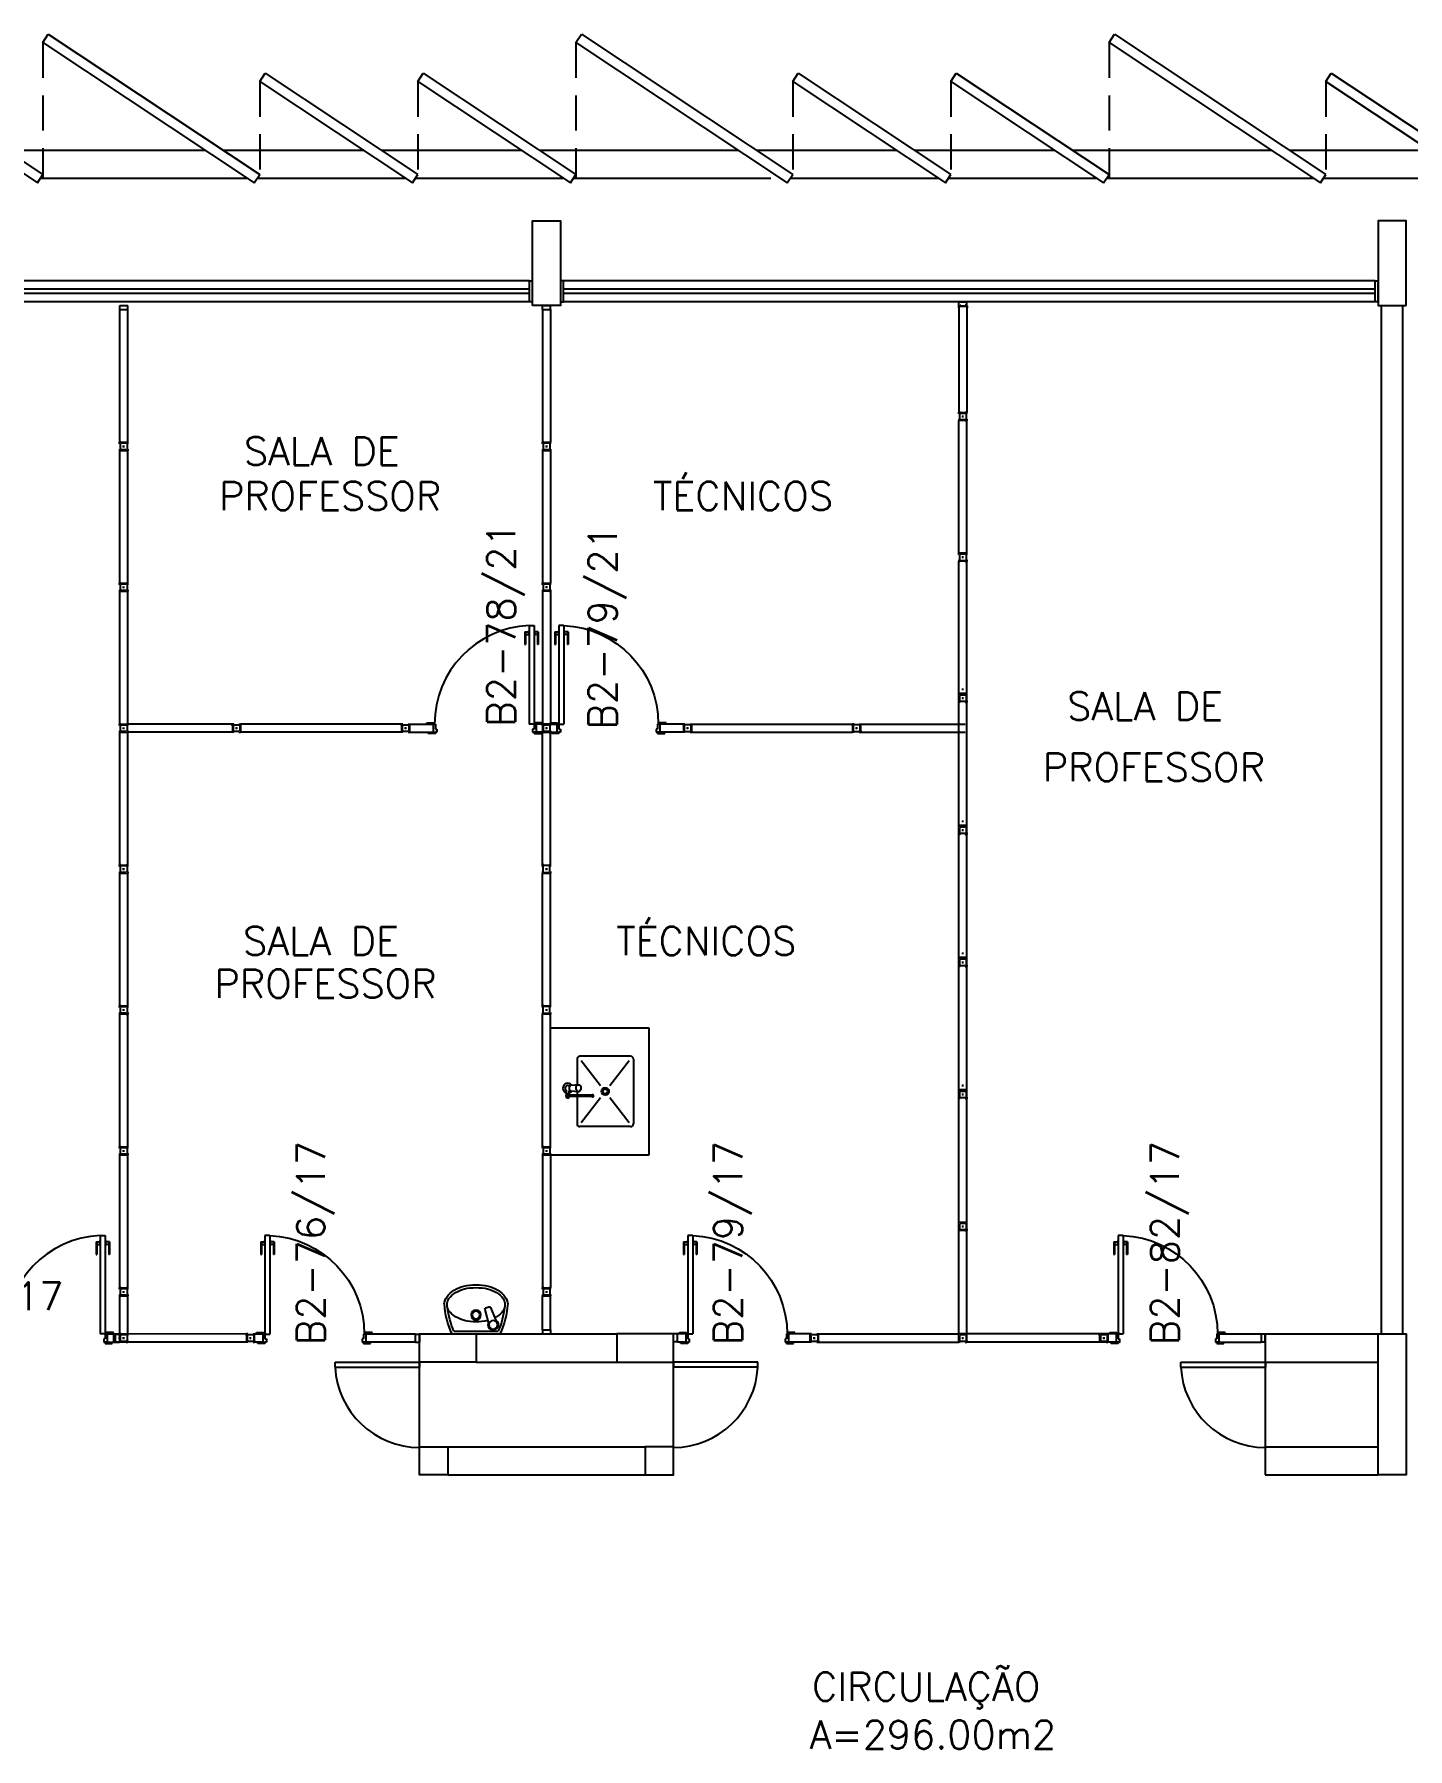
# Model space of a CAD drawing. Header units: millimetres. Extents: x 2090 to 2270, y 1357 to 1514.
# Drawn here: x 2166.9 to 2176.65, y 1429.95 to 1442.12 of the extents above; entities that cross this region are included whole.
import ezdxf

# ---------------------------------------------------------------- set-up
doc = ezdxf.new("R2010")
doc.units = ezdxf.units.MM
doc.linetypes.add('HIDDEN', pattern=[0.375, 0.25, -0.125])
for name, color, linetype in [('ALV', 2, 'Continuous'), ('DIV', 2, 'Continuous'), ('DIV2', 2, 'Continuous'), ('ENDEREÇO', 2, 'Continuous'), ('ESTR', 3, 'Continuous'), ('JANELA', 1, 'Continuous'), ('MACANETA', 2, 'Continuous'), ('PEÇAS', 1, 'Continuous'), ('PISO', 1, 'Continuous'), ('PORTA', 2, 'Continuous'), ('PROJ', 1, 'HIDDEN'), ('TEXTO', 2, 'Continuous')]:
    doc.layers.add(name, color=color, linetype=linetype)
doc.styles.add('UNB1-100', font='simplex.shx', dxfattribs={"height": 0.2})

# ---------------------------------------------------------------- blocks, each defined once
blk = doc.blocks.new('IMTT')
for p, q in [((-0.005, 0), (0.005, 0)), ((0.029, 0.029), (0, 0.029)), ((0, -0.028), (0, 0.029)), ((0.029, -0.028), (0, -0.028))]:
    blk.add_line(p, q)
blk = doc.blocks.new('MTT')
for p, q in [((-0.029, 0.018), (-0.029, 0.029)), ((-0.019, 0.029), (-0.029, 0.029)), ((-0.024, 0.018), (-0.029, 0.018)), ((-0.024, 0.018), (-0.024, -0.019)), ((-0.019, 0.024), (-0.019, 0.029)), ((-0.019, 0.024), (0.018, 0.024)), ((-0.005, 0), (0.005, 0)), ((0, -0.005), (0, 0.005)), ((0.018, 0.024), (0.018, 0.029)), ((0.018, 0.029), (0.029, 0.029)), ((0.024, 0.018), (0.029, 0.018)), ((0.024, 0.018), (0.024, -0.019)), ((0.029, 0.018), (0.029, 0.029)), ((-0.029, -0.019), (-0.024, -0.019)), ((-0.029, -0.019), (-0.029, -0.029)), ((-0.019, -0.029), (-0.029, -0.029)), ((0.018, -0.024), (-0.019, -0.024)), ((-0.019, -0.024), (-0.019, -0.029)), ((0.018, -0.024), (0.018, -0.029)), ((0.018, -0.029), (0.029, -0.029)), ((0.029, -0.019), (0.024, -0.019)), ((0.029, -0.019), (0.029, -0.029))]:
    blk.add_line(p, q)
blk = doc.blocks.new('DIV10')
for p, q in [((-0.0051, 0), (0.0051, 0)), ((0, -0.0051), (0, 0.0051)), ((0.0285, 0.0285), (0.9715, 0.0285)), ((0.0285, -0.0285), (0.0285, 0.0285)), ((0.9715, -0.0285), (0.9715, 0.0285)), ((0.9949, 0), (1.0051, 0)), ((1, -0.0051), (1, 0.0051)), ((0.0285, -0.0285), (0.9715, -0.0285))]:
    blk.add_line(p, q)
blk = doc.blocks.new('DIV12')
for p, q in [((-0.0051, 0), (0.0051, 0)), ((0, -0.0051), (0, 0.0051)), ((0.0285, 0.0285), (1.1715, 0.0285)), ((0.0285, -0.0285), (0.0285, 0.0285)), ((1.1715, -0.0285), (1.1715, 0.0285)), ((1.1949, 0), (1.2051, 0)), ((1.2, -0.0051), (1.2, 0.0051)), ((0.0285, -0.0285), (1.1715, -0.0285))]:
    blk.add_line(p, q)
blk = doc.blocks.new('DOOR70')
at = {"layer": 'MACANETA', "color": 1}
for p, q in [((-0.015, -0.565), (-0.01, -0.565)), ((-0.015, -0.655), (-0.015, -0.565)), ((-0.01, -0.655), (-0.01, -0.565)), ((0.08, -0.565), (0.075, -0.565)), ((0.075, -0.655), (0.075, -0.565)), ((0.08, -0.655), (0.08, -0.565)), ((-0.015, -0.655), (0.012, -0.655)), ((-0.01, -0.635), (0.012, -0.635)), ((0.012, -0.663), (0.012, -0.628)), ((0.012, -0.628), (0.015, -0.628)), ((0.012, -0.663), (0.015, -0.663)), ((0.053, -0.628), (0.05, -0.628)), ((0.053, -0.663), (0.05, -0.663)), ((0.053, -0.663), (0.053, -0.628)), ((0.075, -0.635), (0.053, -0.635)), ((0.08, -0.655), (0.053, -0.655))]:
    blk.add_line(p, q, dxfattribs=at)
at = {"layer": 'PORTA'}
for p, q in [((0.015, -0.7), (0.015, 0)), ((0.015, 0), (0.05, 0)), ((0.05, -0.7), (0.05, 0)), ((0.05, -0.7), (0.015, -0.7))]:
    blk.add_line(p, q, dxfattribs=at)
at = {"layer": 'PORTA', "color": 1}
blk.add_arc((0.02, 0), 0.7, 272.4563, 0, dxfattribs=at)
blk = doc.blocks.new('LAVAT-P')
for p, q in [((-0.17, 0), (0.17, 0)), ((-0.157, -0.02), (0.157, -0.02)), ((0.063, -0.173), (0.094, -0.055)), ((0.102, -0.187), (0.151, -0.074)), ((0.069, -0.185), (0.09, -0.192))]:
    blk.add_line(p, q)
for points in [[(0.083, -0.096, 0.121735), (-0.082, -0.096, 0.073747), (-0.145, -0.122, 0.106861), (-0.192, -0.165, 0.153587), (-0.205, -0.208, 0.153587)], [(-0.205, -0.208, 0.153587), (-0.192, -0.251, 0.106861), (-0.145, -0.294, 0.073747), (-0.082, -0.32, 0.060305), (0, -0.329, 0.060305), (0.082, -0.32, 0.073747), (0.145, -0.294, 0.106861), (0.192, -0.251, 0.153587), (0.205, -0.208, 0.153587), (0.192, -0.165, 0.106861), (0.145, -0.122, 0.014792), (0.133, -0.115, 0.039243)], [(-0.225, -0.214, 0.136108), (-0.208, -0.262, 0.106861), (-0.155, -0.311, 0.073747), (-0.087, -0.339, 0.060305), (0, -0.349, 0.060305), (0.087, -0.339, 0.073747), (0.155, -0.311, 0.106861), (0.208, -0.262, 0.136108), (0.225, -0.214, 0.062982)]]:
    blk.add_lwpolyline(points, format="xyb")
for centre, radius in [((0, -0.135), 0.0347), ((0, -0.135), 0.0265), ((0.122, -0.065), 0.03)]:
    blk.add_circle(centre, radius)
for centre, radius, start, end in [((0.376, -0.254), 0.602, 155.0201, 176.1902), ((-0.376, -0.254), 0.602, 3.8098, 24.9799), ((0.376, -0.254), 0.582, 156.2686, 173.4578), ((0.122, -0.065), 0.0361, 302.4689, 199.2518), ((-0.376, -0.254), 0.582, 6.5422, 23.7314), ((0.073, -0.176), 0.01, 165.2139, 250.8603), ((0.093, -0.183), 0.01, 250.8603, 336.5068)]:
    blk.add_arc(centre, radius, start, end)
blk = doc.blocks.new('INOXA1-P')
for p, q in [((0.22, 0.25), (0.14, 0.25)), ((0.5, 0.25), (0.22, 0.25)), ((0.12, 0.23), (0.12, 0.047)), ((0.15, 0.22), (0.287, 0.043)), ((0.353, 0.043), (0.49, 0.22)), ((0.52, 0.23), (0.52, -0.23)), ((0.043, 0.008), (0.043, -0.022)), ((0.062, 0.04), (0.071, 0.04)), ((0.131, 0.048), (0.076, 0.043)), ((0.131, -0.002), (0.076, 0.003)), ((0.22, -0.027), (0.054, -0.027)), ((0.22, -0.037), (0.054, -0.037)), ((0.063, -0.003), (0.063, -0.021)), ((0.12, -0.001), (0.12, -0.027)), ((0.12, -0.037), (0.12, -0.23)), ((0.15, -0.22), (0.287, -0.043)), ((0.231, -0.027), (0.22, -0.027)), ((0.231, -0.037), (0.22, -0.037)), ((0.353, -0.043), (0.49, -0.22)), ((0.22, -0.25), (0.14, -0.25)), ((0.5, -0.25), (0.22, -0.25))]:
    blk.add_line(p, q)
blk.add_lwpolyline([(0.076, 0.003), (0.072, 0.004), (0.069, 0.009), (0.067, 0.015), (0.066, 0.023), (0.067, 0.031), (0.069, 0.037), (0.072, 0.042), (0.076, 0.043)])
blk.add_lwpolyline([(0.131, 0.048), (0.137, 0.046), (0.143, 0.041), (0.147, 0.033), (0.148, 0.023), (0.147, 0.013), (0.143, 0.006), (0.137, 0), (0.131, -0.002), (0.125, 0), (0.119, 0.006), (0.115, 0.013), (0.114, 0.023), (0.115, 0.033), (0.119, 0.041), (0.125, 0.046)], close=True)
for radius in [0.0266, 0.0163]:
    blk.add_circle((0.32, 0), radius)
for centre, radius, start, end in [((0.14, 0.23), 0.02, 90, 180), ((0.5, 0.23), 0.02, 360, 90), ((0.054, 0.023), 0.0349, 36.1705, 252.2568), ((0.054, 0.023), 0.0189, 62.7367, 235.7375), ((0.073, -0.003), 0.01, 102.8285, 180), ((0.054, 0.023), 0.0349, 285.5373, 323.9987), ((0.054, -0.032), 0.0145, 20.161, 339.839), ((0.054, -0.032), 0.005, 90.0037, 269.9963), ((0.231, -0.032), 0.00738, 222.6559, 137.3441), ((0.231, -0.032), 0.005, 269.9935, 90.0065), ((0.14, -0.23), 0.02, 180, 270), ((0.5, -0.23), 0.02, 270, 360)]:
    blk.add_arc(centre, radius, start, end)

msp = doc.modelspace()

# ---------------------------------------------------------------- linework, layer by layer
at = {"layer": 'ALV'}
for p, q in [((2166.96524, 1442.06425), (2167.00395, 1442.12258)), ((2166.96524, 1442.06425), (2168.46505, 1441.06897)), ((2167.00395, 1442.12258), (2168.50375, 1441.12729)), ((2170.74724, 1442.06425), (2170.78595, 1442.12258)), ((2170.74724, 1442.06425), (2172.24705, 1441.06897)), ((2170.78595, 1442.12258), (2172.28575, 1441.12729)), ((2174.52924, 1442.06425), (2174.56795, 1442.12258)), ((2174.52924, 1442.06425), (2176.02905, 1441.06897)), ((2174.56795, 1442.12258), (2176.06775, 1441.12729)), ((2165.84335, 1441.78778), (2166.92654, 1441.06897)), ((2165.88205, 1441.84611), (2166.96524, 1441.12729)), ((2168.50375, 1441.78778), (2168.54246, 1441.84611)), ((2168.50375, 1441.78778), (2169.58694, 1441.06897)), ((2168.54246, 1441.84611), (2169.62565, 1441.12729)), ((2169.62565, 1441.78778), (2169.66435, 1441.84611)), ((2169.62565, 1441.78778), (2170.70884, 1441.06897)), ((2169.66435, 1441.84611), (2170.74754, 1441.12729)), ((2172.28545, 1441.78778), (2172.32416, 1441.84611)), ((2172.28545, 1441.78778), (2173.36864, 1441.06897)), ((2172.32416, 1441.84611), (2173.40735, 1441.12729)), ((2173.40735, 1441.78778), (2173.44605, 1441.84611)), ((2173.40735, 1441.78778), (2174.49054, 1441.06897)), ((2173.44605, 1441.84611), (2174.52924, 1441.12729)), ((2176.06775, 1441.78778), (2176.10646, 1441.84611)), ((2176.06775, 1441.78778), (2177.15094, 1441.06897)), ((2176.10646, 1441.84611), (2177.18965, 1441.12729)), ((2166.92654, 1441.06897), (2166.96524, 1441.12729)), ((2168.46505, 1441.06897), (2168.50375, 1441.12729)), ((2169.58694, 1441.06897), (2169.62565, 1441.12729)), ((2170.70884, 1441.06897), (2170.74754, 1441.12729)), ((2172.24705, 1441.06897), (2172.28575, 1441.12729)), ((2173.36864, 1441.06897), (2173.40735, 1441.12729)), ((2174.49054, 1441.06897), (2174.52924, 1441.12729)), ((2176.02905, 1441.06897), (2176.06775, 1441.12729)), ((2176.46335, 1432.89813), (2176.46335, 1440.19813)), ((2176.61335, 1432.89813), (2176.61335, 1440.19813)), ((2170.03835, 1432.89813), (2171.03835, 1432.89813)), ((2175.638, 1432.89813), (2175.638, 1431.89813)), ((2175.638, 1432.89813), (2176.43835, 1432.89813)), ((2170.03835, 1432.69813), (2171.03835, 1432.69813)), ((2175.638, 1432.69813), (2176.43835, 1432.69813)), ((2169.83835, 1432.09813), (2171.23835, 1432.09813)), ((2175.638, 1432.09813), (2176.43835, 1432.09813)), ((2169.83835, 1431.89813), (2171.23835, 1431.89813)), ((2175.638, 1431.89813), (2176.43835, 1431.89813))]:
    msp.add_line(p, q, dxfattribs=at)
at = {"layer": 'DIV'}
for p, q in [((2175.6095, 1432.89813), (2175.6095, 1432.84113)), ((2175.6431, 1432.86963), (2175.6329, 1432.86963)), ((2175.638, 1432.87473), (2175.638, 1432.86453))]:
    msp.add_line(p, q, dxfattribs=at)
at = {"layer": 'DIV2'}
for p, q in [((2173.46135, 1440.19463), (2173.46135, 1440.18025)), ((2173.46135, 1440.19463), (2173.47335, 1440.19463)), ((2173.46335, 1440.19263), (2173.46335, 1439.43913)), ((2173.46335, 1440.19263), (2173.52035, 1440.19263)), ((2173.47335, 1440.19963), (2173.47335, 1440.19463)), ((2173.47535, 1440.19963), (2173.47335, 1440.19963)), ((2173.47535, 1440.19963), (2173.47535, 1440.19463)), ((2173.47535, 1440.19463), (2173.50835, 1440.19463)), ((2173.50835, 1440.19963), (2173.50835, 1440.19463)), ((2173.51035, 1440.19963), (2173.50835, 1440.19963)), ((2173.51035, 1440.19963), (2173.51035, 1440.19463)), ((2173.51035, 1440.19463), (2173.52235, 1440.19463)), ((2173.52035, 1440.19263), (2173.52035, 1439.43913)), ((2173.52235, 1440.19463), (2173.52235, 1440.18025)), ((2173.46335, 1440.18025), (2173.46135, 1440.18025)), ((2173.52235, 1440.18025), (2173.52035, 1440.18025)), ((2173.46335, 1439.43913), (2173.52035, 1439.43913)), ((2170.50985, 1438.16963), (2170.50985, 1437.22663)), ((2170.56685, 1438.16963), (2170.56685, 1437.22663)), ((2168.30985, 1437.22663), (2167.56685, 1437.22663)), ((2168.30985, 1437.16963), (2167.56685, 1437.16963)), ((2168.30985, 1437.22663), (2168.30985, 1437.16963)), ((2168.34345, 1437.19813), (2168.33325, 1437.19813)), ((2168.33835, 1437.20323), (2168.33835, 1437.19303)), ((2169.56685, 1437.22663), (2169.56685, 1437.16963)), ((2169.56685, 1437.22663), (2169.73485, 1437.22663)), ((2169.56685, 1437.16963), (2169.73485, 1437.16963)), ((2169.68985, 1437.23663), (2169.73985, 1437.23663)), ((2169.68985, 1437.22663), (2169.68985, 1437.23663)), ((2169.69985, 1437.15963), (2169.69985, 1437.16963)), ((2169.74985, 1437.15963), (2169.69985, 1437.15963)), ((2169.73485, 1437.22663), (2169.73985, 1437.22663)), ((2169.73485, 1437.22663), (2169.73485, 1437.16963)), ((2169.73485, 1437.16963), (2169.74985, 1437.16963)), ((2169.73985, 1437.23663), (2169.73985, 1437.22663)), ((2169.73985, 1437.22663), (2169.74985, 1437.22663)), ((2169.74985, 1437.22663), (2169.74985, 1437.19163)), ((2169.74985, 1437.19163), (2169.75985, 1437.19163)), ((2169.74985, 1437.16963), (2169.74985, 1437.15963)), ((2169.75985, 1437.16963), (2169.74985, 1437.16963)), ((2169.75985, 1437.19163), (2169.75985, 1437.16963)), ((2170.43985, 1437.19163), (2170.43985, 1437.16963)), ((2170.44985, 1437.19163), (2170.43985, 1437.19163)), ((2170.43985, 1437.16963), (2170.44985, 1437.16963)), ((2170.44985, 1437.22663), (2170.44985, 1437.19163)), ((2170.45985, 1437.22663), (2170.44985, 1437.22663)), ((2170.46485, 1437.16963), (2170.44985, 1437.16963)), ((2170.44985, 1437.16963), (2170.44985, 1437.15963)), ((2170.44985, 1437.15963), (2170.49985, 1437.15963)), ((2170.45985, 1437.23663), (2170.45985, 1437.22663)), ((2170.50985, 1437.23663), (2170.45985, 1437.23663)), ((2170.46485, 1437.22663), (2170.45985, 1437.22663)), ((2170.46485, 1437.22663), (2170.46485, 1437.16963)), ((2170.50985, 1437.22663), (2170.46485, 1437.22663)), ((2170.50985, 1437.16963), (2170.46485, 1437.16963)), ((2170.49985, 1437.15963), (2170.49985, 1437.16963)), ((2170.50985, 1437.22663), (2170.50985, 1437.23663)), ((2170.50985, 1437.22663), (2170.50985, 1437.16963)), ((2170.56685, 1437.22663), (2170.50985, 1437.22663)), ((2170.54345, 1437.19813), (2170.53325, 1437.19813)), ((2170.54345, 1437.19813), (2170.53325, 1437.19813)), ((2170.53835, 1437.20323), (2170.53835, 1437.19303)), ((2170.53835, 1437.20323), (2170.53835, 1437.19303)), ((2170.56685, 1437.23663), (2170.61685, 1437.23663)), ((2170.56685, 1437.22663), (2170.61185, 1437.22663)), ((2170.56685, 1437.16963), (2170.61185, 1437.16963)), ((2170.57685, 1437.15963), (2170.57685, 1437.16963)), ((2170.62685, 1437.15963), (2170.57685, 1437.15963)), ((2170.61185, 1437.22663), (2170.61685, 1437.22663)), ((2170.61185, 1437.22663), (2170.61185, 1437.16963)), ((2170.61185, 1437.16963), (2170.62685, 1437.16963)), ((2170.61685, 1437.23663), (2170.61685, 1437.22663)), ((2170.61685, 1437.22663), (2170.62685, 1437.22663)), ((2170.62685, 1437.22663), (2170.62685, 1437.19163)), ((2170.62685, 1437.19163), (2170.63685, 1437.19163)), ((2170.62685, 1437.16963), (2170.62685, 1437.15963)), ((2170.63685, 1437.16963), (2170.62685, 1437.16963)), ((2170.63685, 1437.19163), (2170.63685, 1437.16963)), ((2171.31685, 1437.19163), (2171.31685, 1437.16963)), ((2171.32685, 1437.19163), (2171.31685, 1437.19163)), ((2171.31685, 1437.16963), (2171.32685, 1437.16963)), ((2171.32685, 1437.22663), (2171.32685, 1437.19163)), ((2171.33685, 1437.22663), (2171.32685, 1437.22663)), ((2171.34185, 1437.16963), (2171.32685, 1437.16963)), ((2171.32685, 1437.16963), (2171.32685, 1437.15963)), ((2171.32685, 1437.15963), (2171.37685, 1437.15963)), ((2171.33685, 1437.23663), (2171.33685, 1437.22663)), ((2171.38685, 1437.23663), (2171.33685, 1437.23663)), ((2171.34185, 1437.22663), (2171.33685, 1437.22663)), ((2171.34185, 1437.22663), (2171.34185, 1437.16963)), ((2171.50985, 1437.22663), (2171.34185, 1437.22663)), ((2171.50985, 1437.16963), (2171.34185, 1437.16963)), ((2171.37685, 1437.15963), (2171.37685, 1437.16963)), ((2171.38685, 1437.22663), (2171.38685, 1437.23663)), ((2171.50985, 1437.22663), (2171.50985, 1437.16963)), ((2172.73325, 1437.19813), (2172.74345, 1437.19813)), ((2172.73835, 1437.20323), (2172.73835, 1437.19303)), ((2172.76685, 1437.22663), (2173.50985, 1437.22663)), ((2172.76685, 1437.22663), (2172.76685, 1437.16963)), ((2172.76685, 1437.16963), (2173.50985, 1437.16963)), ((2173.46335, 1432.89813), (2173.46335, 1433.69463)), ((2173.52035, 1433.63213), (2173.46335, 1433.63213)), ((2173.52035, 1432.89813), (2173.52035, 1433.69463)), ((2167.50985, 1433.16963), (2167.50985, 1432.89813)), ((2167.50985, 1433.16963), (2167.56685, 1433.16963)), ((2167.53325, 1433.19813), (2167.54345, 1433.19813)), ((2167.53835, 1433.20323), (2167.53835, 1433.19303)), ((2167.56685, 1433.16963), (2167.56685, 1432.89813)), ((2170.50985, 1433.16963), (2170.56685, 1433.16963)), ((2170.50985, 1432.92663), (2170.50985, 1433.16963)), ((2170.53325, 1433.19813), (2170.54345, 1433.19813)), ((2170.53835, 1433.19303), (2170.53835, 1433.20323)), ((2170.56685, 1432.92663), (2170.56685, 1433.16963)), ((2167.41735, 1432.89813), (2167.40735, 1432.89813)), ((2167.40735, 1432.89813), (2167.40735, 1432.86313)), ((2167.46735, 1432.90813), (2167.41735, 1432.90813)), ((2167.41735, 1432.90813), (2167.41735, 1432.89813)), ((2167.42235, 1432.89813), (2167.41735, 1432.89813)), ((2167.42235, 1432.89813), (2167.48135, 1432.89813)), ((2167.42235, 1432.89813), (2167.42235, 1432.84113)), ((2168.40985, 1432.89797), (2167.46685, 1432.89813)), ((2167.46685, 1432.89813), (2167.46685, 1432.84113)), ((2167.46735, 1432.89813), (2167.46735, 1432.90813)), ((2167.48135, 1432.84113), (2167.48135, 1432.89813)), ((2167.50985, 1432.89813), (2167.56685, 1432.89813)), ((2168.40985, 1432.89797), (2168.40985, 1432.84113)), ((2168.52585, 1432.89797), (2168.46685, 1432.89797)), ((2168.46685, 1432.84097), (2168.46685, 1432.89797)), ((2168.48085, 1432.89797), (2168.48085, 1432.90797)), ((2168.48085, 1432.90797), (2168.53085, 1432.90797)), ((2168.52585, 1432.89797), (2168.52585, 1432.84097)), ((2168.52585, 1432.89797), (2168.53085, 1432.89797)), ((2168.53085, 1432.90797), (2168.53085, 1432.89797)), ((2168.53085, 1432.89797), (2168.54085, 1432.89797)), ((2168.54085, 1432.89797), (2168.54085, 1432.86297)), ((2169.25085, 1432.89797), (2169.24085, 1432.89797)), ((2169.24085, 1432.89797), (2169.24085, 1432.86297)), ((2169.30085, 1432.90797), (2169.25085, 1432.90797)), ((2169.25085, 1432.90797), (2169.25085, 1432.89797)), ((2169.25585, 1432.89797), (2169.25085, 1432.89797)), ((2169.60985, 1432.89797), (2169.25585, 1432.89797)), ((2169.25585, 1432.89797), (2169.25585, 1432.84097)), ((2169.30085, 1432.89797), (2169.30085, 1432.90797)), ((2169.60985, 1432.84097), (2169.60985, 1432.89797)), ((2170.50985, 1432.92663), (2170.56685, 1432.92663)), ((2170.53325, 1432.89813), (2170.54345, 1432.89813)), ((2170.53835, 1432.89303), (2170.53835, 1432.90323)), ((2171.46685, 1432.84113), (2171.46685, 1432.89813)), ((2171.52585, 1432.89813), (2171.46685, 1432.89813)), ((2171.48085, 1432.90813), (2171.53085, 1432.90813)), ((2171.48085, 1432.89813), (2171.48085, 1432.90813)), ((2171.52585, 1432.89813), (2171.53085, 1432.89813)), ((2171.52585, 1432.89813), (2171.52585, 1432.84113)), ((2171.53085, 1432.90813), (2171.53085, 1432.89813)), ((2171.53085, 1432.89813), (2171.54085, 1432.89813)), ((2171.54085, 1432.89813), (2171.54085, 1432.86313)), ((2172.24085, 1432.89813), (2172.24085, 1432.86313)), ((2172.25085, 1432.89813), (2172.24085, 1432.89813)), ((2172.25085, 1432.90813), (2172.25085, 1432.89813)), ((2172.30085, 1432.90813), (2172.25085, 1432.90813)), ((2172.25585, 1432.89813), (2172.25085, 1432.89813)), ((2172.40985, 1432.89813), (2172.25585, 1432.89813)), ((2172.25585, 1432.89813), (2172.25585, 1432.84113)), ((2172.30085, 1432.89813), (2172.30085, 1432.90813)), ((2172.40985, 1432.84113), (2172.40985, 1432.89813)), ((2172.46185, 1432.88813), (2172.46685, 1432.88813)), ((2172.46185, 1432.88813), (2172.46185, 1432.88613)), ((2172.46685, 1432.90013), (2172.48123, 1432.90013)), ((2172.46685, 1432.88813), (2172.46685, 1432.90013)), ((2172.46885, 1432.89813), (2173.46335, 1432.89813)), ((2172.46885, 1432.84113), (2172.46885, 1432.89813)), ((2172.48123, 1432.90013), (2172.48123, 1432.89813)), ((2173.46335, 1432.84113), (2173.46335, 1432.89813)), ((2173.52035, 1432.89813), (2173.46335, 1432.89813)), ((2174.6095, 1432.89813), (2173.52035, 1432.89813)), ((2173.52035, 1432.84113), (2173.52035, 1432.89813)), ((2174.46335, 1432.84113), (2174.46335, 1432.89813)), ((2174.52035, 1432.89813), (2174.52035, 1432.84113)), ((2174.57935, 1432.89813), (2174.52035, 1432.89813)), ((2174.53435, 1432.90813), (2174.58435, 1432.90813)), ((2174.53435, 1432.89813), (2174.53435, 1432.90813)), ((2174.57935, 1432.89813), (2174.58435, 1432.89813)), ((2174.57935, 1432.89813), (2174.57935, 1432.84113)), ((2174.58435, 1432.90813), (2174.58435, 1432.89813)), ((2174.58435, 1432.89813), (2174.59435, 1432.89813)), ((2174.59435, 1432.89813), (2174.59435, 1432.86313)), ((2175.29435, 1432.89813), (2175.29435, 1432.86313)), ((2175.30435, 1432.89813), (2175.29435, 1432.89813)), ((2175.30435, 1432.90813), (2175.30435, 1432.89813)), ((2175.35435, 1432.90813), (2175.30435, 1432.90813)), ((2175.30935, 1432.89813), (2175.30435, 1432.89813)), ((2175.30935, 1432.89813), (2175.30935, 1432.84113)), ((2175.30935, 1432.89813), (2175.6095, 1432.89813)), ((2175.35435, 1432.89813), (2175.35435, 1432.90813)), ((2167.40735, 1432.86313), (2167.39735, 1432.86313)), ((2167.39735, 1432.86313), (2167.39735, 1432.84113)), ((2167.39735, 1432.84113), (2167.40735, 1432.84113)), ((2167.40735, 1432.84113), (2167.40735, 1432.83113)), ((2167.42235, 1432.84113), (2167.40735, 1432.84113)), ((2167.40735, 1432.83113), (2167.45735, 1432.83113)), ((2167.42235, 1432.84113), (2167.48135, 1432.84113)), ((2167.45735, 1432.83113), (2167.45735, 1432.84113)), ((2168.40985, 1432.84113), (2167.46685, 1432.84113)), ((2167.50475, 1432.86963), (2167.51495, 1432.86963)), ((2167.50985, 1432.86453), (2167.50985, 1432.87473)), ((2167.53325, 1432.86963), (2167.54345, 1432.86963)), ((2167.53835, 1432.87473), (2167.53835, 1432.86453)), ((2168.44345, 1432.86947), (2168.43325, 1432.86947)), ((2168.43835, 1432.86437), (2168.43835, 1432.87457)), ((2168.52585, 1432.84097), (2168.46685, 1432.84097)), ((2168.49085, 1432.83097), (2168.49085, 1432.84097)), ((2168.54085, 1432.83097), (2168.49085, 1432.83097)), ((2168.52585, 1432.84097), (2168.54085, 1432.84097)), ((2168.54085, 1432.86297), (2168.55085, 1432.86297)), ((2168.55085, 1432.84097), (2168.54085, 1432.84097)), ((2168.54085, 1432.84097), (2168.54085, 1432.83097)), ((2168.55085, 1432.86297), (2168.55085, 1432.84097)), ((2169.24085, 1432.86297), (2169.23085, 1432.86297)), ((2169.23085, 1432.86297), (2169.23085, 1432.84097)), ((2169.23085, 1432.84097), (2169.24085, 1432.84097)), ((2169.24085, 1432.84097), (2169.24085, 1432.83097)), ((2169.25585, 1432.84097), (2169.24085, 1432.84097)), ((2169.24085, 1432.83097), (2169.29085, 1432.83097)), ((2169.60985, 1432.84097), (2169.25585, 1432.84097)), ((2169.29085, 1432.83097), (2169.29085, 1432.84097)), ((2169.64345, 1432.86947), (2169.63325, 1432.86947)), ((2169.63835, 1432.86437), (2169.63835, 1432.87457)), ((2171.44345, 1432.86963), (2171.43325, 1432.86963)), ((2171.43835, 1432.86453), (2171.43835, 1432.87473)), ((2171.52585, 1432.84113), (2171.46685, 1432.84113)), ((2171.49085, 1432.83113), (2171.49085, 1432.84113)), ((2171.54085, 1432.83113), (2171.49085, 1432.83113)), ((2171.52585, 1432.84113), (2171.54085, 1432.84113)), ((2171.54085, 1432.86313), (2171.55085, 1432.86313)), ((2171.54085, 1432.84113), (2171.54085, 1432.83113)), ((2171.55085, 1432.84113), (2171.54085, 1432.84113)), ((2171.55085, 1432.86313), (2171.55085, 1432.84113)), ((2172.23085, 1432.86313), (2172.23085, 1432.84113)), ((2172.24085, 1432.86313), (2172.23085, 1432.86313)), ((2172.23085, 1432.84113), (2172.24085, 1432.84113)), ((2172.25585, 1432.84113), (2172.24085, 1432.84113)), ((2172.24085, 1432.84113), (2172.24085, 1432.83113)), ((2172.24085, 1432.83113), (2172.29085, 1432.83113)), ((2172.40985, 1432.84113), (2172.25585, 1432.84113)), ((2172.29085, 1432.83113), (2172.29085, 1432.84113)), ((2172.43325, 1432.86963), (2172.44345, 1432.86963)), ((2172.44345, 1432.86963), (2172.43325, 1432.86963)), ((2172.43835, 1432.86453), (2172.43835, 1432.87473)), ((2172.43835, 1432.86453), (2172.43835, 1432.87473)), ((2172.46185, 1432.88613), (2172.46685, 1432.88613)), ((2172.46185, 1432.85313), (2172.46685, 1432.85313)), ((2172.46185, 1432.85313), (2172.46185, 1432.85113)), ((2172.46185, 1432.85113), (2172.46685, 1432.85113)), ((2172.46685, 1432.85313), (2172.46685, 1432.88613)), ((2172.46685, 1432.83913), (2172.46685, 1432.85113)), ((2172.46685, 1432.83913), (2172.48123, 1432.83913)), ((2172.46885, 1432.84113), (2173.46335, 1432.84113)), ((2172.48123, 1432.84113), (2172.48123, 1432.83913)), ((2173.49695, 1432.86963), (2173.48675, 1432.86963)), ((2173.49695, 1432.86963), (2173.48675, 1432.86963)), ((2173.49185, 1432.86453), (2173.49185, 1432.87473)), ((2173.49185, 1432.86453), (2173.49185, 1432.87473)), ((2174.6095, 1432.84113), (2173.52035, 1432.84113)), ((2174.49695, 1432.86963), (2174.48675, 1432.86963)), ((2174.49695, 1432.86963), (2174.48675, 1432.86963)), ((2174.49185, 1432.87473), (2174.49185, 1432.86453)), ((2174.49185, 1432.86453), (2174.49185, 1432.87473)), ((2174.57935, 1432.84113), (2174.52035, 1432.84113)), ((2174.54435, 1432.83113), (2174.54435, 1432.84113)), ((2174.59435, 1432.83113), (2174.54435, 1432.83113)), ((2174.57935, 1432.84113), (2174.59435, 1432.84113)), ((2174.59435, 1432.86313), (2174.60435, 1432.86313)), ((2174.59435, 1432.84113), (2174.59435, 1432.83113)), ((2174.60435, 1432.84113), (2174.59435, 1432.84113)), ((2174.60435, 1432.86313), (2174.60435, 1432.84113)), ((2175.28435, 1432.86313), (2175.28435, 1432.84113)), ((2175.29435, 1432.86313), (2175.28435, 1432.86313)), ((2175.28435, 1432.84113), (2175.29435, 1432.84113)), ((2175.30935, 1432.84113), (2175.29435, 1432.84113)), ((2175.29435, 1432.84113), (2175.29435, 1432.83113)), ((2175.29435, 1432.83113), (2175.34435, 1432.83113)), ((2175.30935, 1432.84113), (2175.6095, 1432.84113)), ((2175.34435, 1432.83113), (2175.34435, 1432.84113))]:
    msp.add_line(p, q, dxfattribs=at)
at = {"layer": 'DIV2', "color": 1}
for p, q in [((2173.48675, 1440.22313), (2173.49695, 1440.22313)), ((2173.49185, 1440.22823), (2173.49185, 1440.21803)), ((2170.56685, 1438.16963), (2170.50985, 1438.16963)), ((2170.54345, 1438.19813), (2170.53325, 1438.19813)), ((2170.53835, 1438.20323), (2170.53835, 1438.19303))]:
    msp.add_line(p, q, dxfattribs=at)
at = {"layer": 'ESTR'}
for points in [[(2170.43835, 1440.19813), (2170.43835, 1440.79813), (2170.63835, 1440.79813), (2170.63835, 1440.19813)], [(2176.63835, 1440.19813), (2176.63835, 1440.79813), (2176.43835, 1440.79813), (2176.43835, 1440.19813)], [(2170.03835, 1432.89813), (2170.03835, 1432.69813), (2169.63835, 1432.69813), (2169.63835, 1432.89813)], [(2171.03835, 1432.89813), (2171.03835, 1432.69813), (2171.43835, 1432.69813), (2171.43835, 1432.89813)], [(2176.43835, 1432.89813), (2176.63835, 1432.89813), (2176.63835, 1431.89813), (2176.43835, 1431.89813)], [(2169.83835, 1432.09813), (2169.83835, 1431.89813), (2169.63835, 1431.89813), (2169.63835, 1432.09813)], [(2171.23835, 1432.09813), (2171.23835, 1431.89813), (2171.43835, 1431.89813), (2171.43835, 1432.09813)]]:
    msp.add_lwpolyline(points, close=True, dxfattribs=at)
at = {"layer": 'JANELA'}
for p, q in [((2170.41835, 1440.37313), (2164.65835, 1440.37313)), ((2170.41835, 1440.31313), (2164.65835, 1440.31313)), ((2176.41835, 1440.37313), (2170.65835, 1440.37313)), ((2176.41835, 1440.31313), (2170.65835, 1440.31313)), ((2170.41835, 1440.28313), (2164.65835, 1440.28313)), ((2170.41835, 1440.22313), (2164.65835, 1440.22313)), ((2176.41835, 1440.28313), (2170.65835, 1440.28313)), ((2176.41835, 1440.22313), (2170.65835, 1440.22313))]:
    msp.add_line(p, q, dxfattribs=at)
at = {"layer": 'JANELA', "color": 2}
for p, q in [((2170.41835, 1440.22313), (2170.41835, 1440.37313)), ((2170.41835, 1440.37313), (2170.43835, 1440.37313)), ((2170.43835, 1440.22313), (2170.43835, 1440.37313)), ((2170.63835, 1440.37313), (2170.63835, 1440.22313)), ((2170.65835, 1440.37313), (2170.63835, 1440.37313)), ((2170.65835, 1440.22313), (2170.65835, 1440.37313)), ((2176.41835, 1440.22313), (2176.41835, 1440.37313)), ((2176.41835, 1440.37313), (2176.43835, 1440.37313)), ((2176.43835, 1440.22313), (2176.43835, 1440.37313)), ((2170.43835, 1440.22313), (2170.41835, 1440.22313)), ((2170.63835, 1440.22313), (2170.65835, 1440.22313)), ((2176.43835, 1440.22313), (2176.41835, 1440.22313))]:
    msp.add_line(p, q, dxfattribs=at)
at = {"layer": 'PEÇAS', "color": 1}
for p, q in [((2171.26685, 1435.06963), (2170.56685, 1435.06963)), ((2171.26685, 1434.16963), (2171.26685, 1435.06963)), ((2170.56685, 1434.16963), (2171.26685, 1434.16963))]:
    msp.add_line(p, q, dxfattribs=at)
at = {"layer": 'PISO'}
for p, q in [((2168.11972, 1441.29813), (2166.70781, 1441.29813)), ((2169.24162, 1441.29813), (2168.24632, 1441.29813)), ((2170.36351, 1441.29813), (2169.36821, 1441.29813)), ((2171.90172, 1441.29813), (2170.49011, 1441.29813)), ((2173.02332, 1441.29813), (2172.02802, 1441.29813)), ((2174.14521, 1441.29813), (2173.14991, 1441.29813)), ((2175.68372, 1441.29813), (2174.27181, 1441.29813)), ((2176.80562, 1441.29813), (2175.81032, 1441.29813)), ((2168.4211, 1441.09813), (2166.94589, 1441.09813)), ((2169.543, 1441.09813), (2168.4844, 1441.09813)), ((2170.66489, 1441.09813), (2169.60629, 1441.09813)), ((2172.13035, 1441.09813), (2170.72819, 1441.09813)), ((2173.3247, 1441.09813), (2172.2661, 1441.09813)), ((2174.44659, 1441.09813), (2173.388, 1441.09813)), ((2175.9851, 1441.09813), (2174.50989, 1441.09813)), ((2177.107, 1441.09813), (2176.0484, 1441.09813))]:
    msp.add_line(p, q, dxfattribs=at)
at = {"layer": 'PISO', "color": 2}
for p, q in [((2169.63835, 1432.09813), (2169.63835, 1432.69813)), ((2171.43835, 1432.09813), (2171.43835, 1432.69813))]:
    msp.add_line(p, q, dxfattribs=at)
at = {"layer": 'PORTA'}
for p, q in [((2169.03835, 1432.69813), (2169.63835, 1432.69813)), ((2169.03835, 1432.66313), (2169.03835, 1432.69813)), ((2169.03835, 1432.66313), (2169.63835, 1432.66313)), ((2169.63835, 1432.69813), (2169.63835, 1432.66313)), ((2172.03836, 1432.69813), (2171.43835, 1432.69813)), ((2171.43835, 1432.69813), (2171.43835, 1432.66313)), ((2172.03836, 1432.66313), (2171.43835, 1432.66313)), ((2172.03836, 1432.66313), (2172.03836, 1432.69813)), ((2175.03835, 1432.69813), (2175.63835, 1432.69813)), ((2175.03835, 1432.66313), (2175.03835, 1432.69813)), ((2175.03835, 1432.66313), (2175.63835, 1432.66313)), ((2175.63835, 1432.69813), (2175.63835, 1432.66313))]:
    msp.add_line(p, q, dxfattribs=at)
at = {"layer": 'PORTA', "color": 2}
msp.add_line((2175.63835, 1432.09813), (2175.63835, 1432.69813), dxfattribs=at)
at = {"layer": 'PORTA', "color": 1}
for centre, start, end in [((2169.63835, 1432.69313), 182.865991, 270), ((2171.43835, 1432.69313), 270, 357.134009), ((2175.63835, 1432.69313), 182.865991, 270)]:
    msp.add_arc(centre, 0.60001, start, end, dxfattribs=at)
at = {"layer": 'PROJ', "linetype": 'HIDDEN'}
for p, q in [((2166.96524, 1442.06425), (2166.96524, 1441.09813)), ((2170.74724, 1442.06425), (2170.74724, 1441.09813)), ((2174.52924, 1442.06425), (2174.52924, 1441.09813)), ((2168.50375, 1441.78778), (2168.50375, 1441.09813)), ((2169.62565, 1441.78778), (2169.62565, 1441.09813)), ((2172.28545, 1441.78778), (2172.28545, 1441.09813)), ((2173.40735, 1441.78778), (2173.40735, 1441.09813)), ((2176.06775, 1441.78778), (2176.06775, 1441.09813))]:
    msp.add_line(p, q, dxfattribs=at)

# ---------------------------------------------------------------- block references
at = {"layer": 'DIV', "rotation": 180.0000000051447}
for p in [(2170.46485, 1437.22663), (2167.42235, 1432.89813)]:
    msp.add_blockref('DOOR70', p, dxfattribs=at)
at = {"layer": 'DIV', "xscale": -1, "rotation": 179.9999999948553}
for p in [(2170.61185, 1437.22663), (2171.52585, 1432.89813), (2174.57935, 1432.89813)]:
    msp.add_blockref('DOOR70', p, dxfattribs=at)
at = {"layer": 'DIV', "extrusion": (0, 0, -1), "zscale": -1, "rotation": 180.0000000051447}
msp.add_blockref('DOOR70', (-2168.52585, 1432.89797), dxfattribs=at)
at = {"layer": 'DIV', "xscale": -1}
msp.add_blockref('IMTT', (2175.638, 1432.86963), dxfattribs=at)
at = {"layer": 'DIV2', "color": 1}
for name, p, rotation in [('DIV10', (2167.53835, 1440.19813), 270), ('IMTT', (2167.53835, 1440.19813), 270), ('DIV10', (2170.53835, 1440.19813), 270), ('IMTT', (2170.53835, 1440.19813), 270), ('IMTT', (2173.49185, 1440.22313), 270), ('DIV10', (2173.49185, 1438.41063), 90), ('DIV10', (2167.53835, 1439.19813), 270), ('DIV10', (2170.53835, 1439.19813), 270), ('DIV10', (2173.49185, 1437.41063), 90), ('DIV10', (2167.53835, 1438.19813), 270), ('DIV10', (2173.49185, 1436.47313), 90), ('DIV10', (2167.53835, 1437.19813), 270), ('DIV12', (2169.53835, 1437.19813), 180), ('DIV10', (2173.49185, 1435.53563), 90), ('DIV10', (2167.53835, 1436.19813), 270), ('DIV10', (2173.49185, 1434.59813), 90), ('DIV10', (2167.53835, 1435.19813), 270), ('DIV10', (2167.53835, 1434.19813), 270), ('DIV10', (2170.53835, 1434.19813), 270)]:
    msp.add_blockref(name, p, dxfattribs=dict(at, rotation=rotation))
at = {"layer": 'DIV2'}
for name, p in [('MTT', (2173.49185, 1439.41063)), ('MTT', (2167.53835, 1437.19813)), ('MTT', (2168.33835, 1437.19813)), ('MTT', (2169.53835, 1437.19813)), ('MTT', (2170.53835, 1437.19813)), ('MTT', (2173.49185, 1434.59813)), ('MTT', (2173.49185, 1433.66063)), ('MTT', (2167.53835, 1433.19813)), ('MTT', (2170.53835, 1433.19813)), ('MTT', (2167.53835, 1432.86963)), ('MTT', (2168.43835, 1432.86947)), ('IMTT', (2171.43835, 1432.86963)), ('MTT', (2172.43835, 1432.86963)), ('MTT', (2172.43835, 1432.86963)), ('MTT', (2173.49185, 1432.86963)), ('MTT', (2174.49185, 1432.86963))]:
    msp.add_blockref(name, p, dxfattribs=at)
at = {"layer": 'DIV2', "color": 1}
for p in [(2167.53835, 1439.19813), (2170.53835, 1439.19813), (2173.49185, 1438.41063), (2167.53835, 1438.19813), (2170.53835, 1438.19813), (2173.49185, 1437.41063), (2173.49185, 1436.47313), (2167.53835, 1436.19813), (2173.49185, 1435.53563), (2167.53835, 1435.19813), (2167.53835, 1434.19813), (2170.53835, 1434.19813)]:
    msp.add_blockref('MTT', p, dxfattribs=at)
at = {"layer": 'DIV2', "color": 1, "xscale": -1}
for name, p, rotation in [('DIV10', (2170.53835, 1436.19813), 270), ('MTT', (2170.53835, 1436.19813), 180), ('DIV10', (2170.53835, 1435.19813), 270), ('MTT', (2170.53835, 1435.19813), 180), ('DIV10', (2170.53835, 1434.19813), 270)]:
    msp.add_blockref(name, p, dxfattribs=dict(at, rotation=rotation))
at = {"layer": 'DIV2', "xscale": -1}
for p in [(2171.53835, 1437.19813), (2172.73835, 1437.19813)]:
    msp.add_blockref('MTT', p, dxfattribs=at)
for name, p, rotation in [('DIV12', (2171.53835, 1437.19813), 180), ('IMTT', (2170.53835, 1432.89813), 270)]:
    msp.add_blockref(name, p, dxfattribs=dict(at, rotation=rotation))
at = {"layer": 'DIV2'}
for name, p, rotation in [('DIV10', (2173.49185, 1433.66063), 90), ('IMTT', (2167.50985, 1432.86963), 180), ('IMTT', (2169.63835, 1432.86963), 180)]:
    msp.add_blockref(name, p, dxfattribs=dict(at, rotation=rotation))
at = {"layer": 'PEÇAS', "color": 1}
msp.add_blockref('INOXA1-P', (2170.635, 1434.61963), dxfattribs=at)
at = {"layer": 'PEÇAS', "color": 1, "xscale": -1, "rotation": 180}
msp.add_blockref('LAVAT-P', (2170.03835, 1432.89813), dxfattribs=at)

# ---------------------------------------------------------------- texts
at = {"layer": 'ENDEREÇO', "style": 'UNB1-100'}
for s, p in [('B2-78/21', (2170.31645, 1437.20901)), ('B2-79/21', (2171.03645, 1437.18901)), ('B2-76/17', (2168.96645, 1432.81901)), ('B2-79/17', (2171.92645, 1432.81901)), ('B2-82/17', (2175.02569, 1432.81901))]:
    msp.add_text(s, height=0.2, rotation=90, dxfattribs=at).set_placement(p)
msp.add_text('B2-75/17', height=0.2, dxfattribs=at).set_placement((2165.66283, 1433.06646))
at = {"layer": 'TEXTO', "style": 'UNB1-100'}
for s, p in [('SALA DE', (2168.39091, 1439.06405)), ('TÉCNICOS', (2171.29365, 1438.74619)), ('PROFESSOR', (2168.21456, 1438.74619)), ('SALA DE', (2174.23187, 1437.25399)), ('PROFESSOR', (2174.05854, 1436.82101)), ('TÉCNICOS', (2171.0332, 1435.58766)), ('SALA DE', (2168.38509, 1435.58766)), ('PROFESSOR', (2168.18163, 1435.2843)), ('CIRCULAÇÃO', (2172.42232, 1430.29562)), ('A=296.00m2', (2172.4049, 1429.95472))]:
    msp.add_text(s, height=0.2, dxfattribs=at).set_placement(p)

doc.saveas('drawing.dxf')
